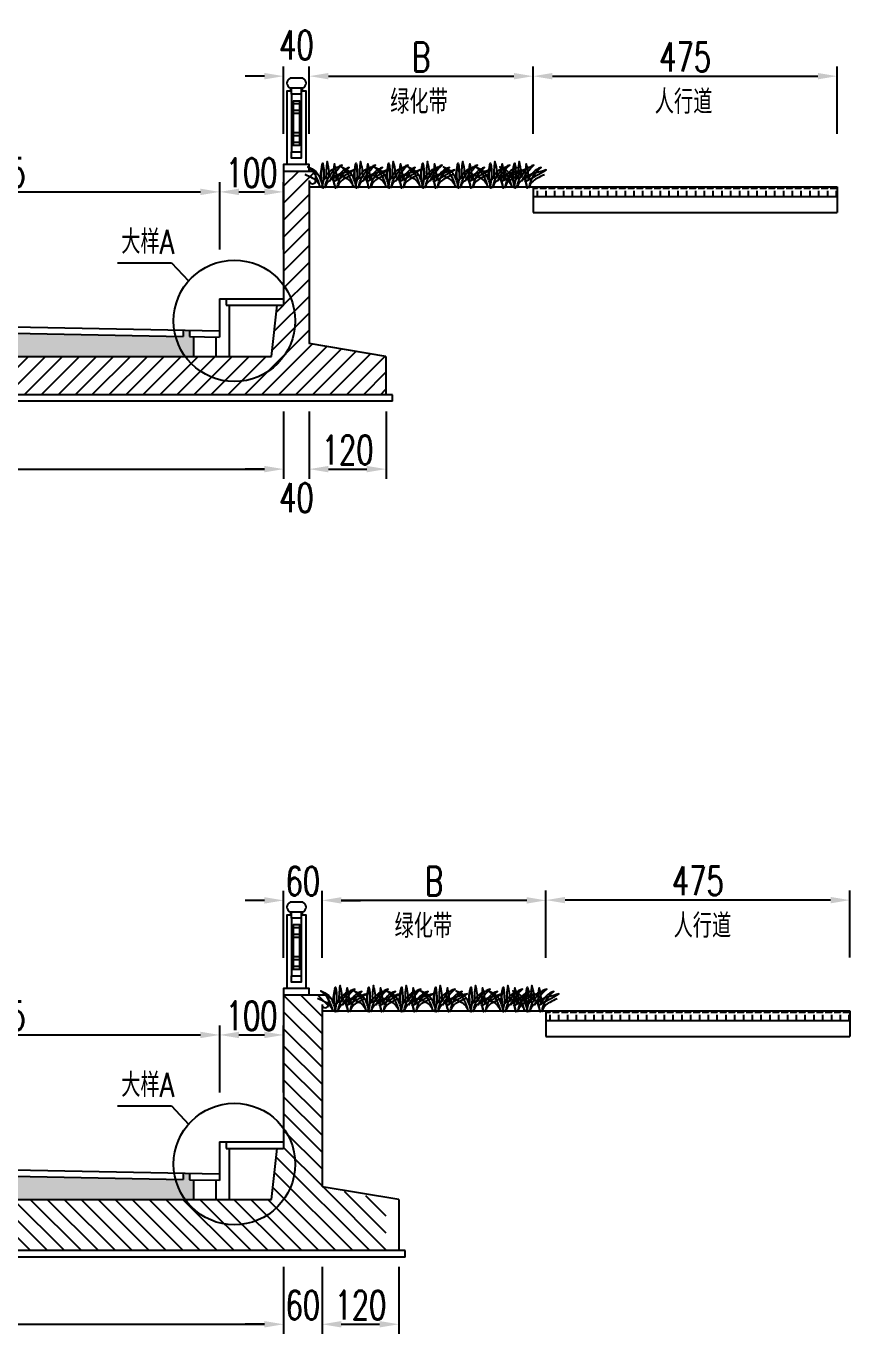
# Model space of a CAD drawing. Header units: millimetres. Extents: x -24222 to 32035, y -74604 to 14337.
# Drawn here: x 2455 to 3743, y 1964 to 4010 of the extents above; entities that cross this region are included whole.
import ezdxf
from ezdxf.enums import TextEntityAlignment as Align

# ---------------------------------------------------------------- set-up
doc = ezdxf.new("R2010")
doc.units = ezdxf.units.MM
doc.header["$LTSCALE"] = 0.25
doc.header["$MEASUREMENT"] = 0
for name, color, linetype in [('3', 3, 'Continuous'), ('填充', 8, 'Continuous'), ('文字', 7, 'Continuous'), ('标注', 7, 'Continuous'), ('栏杆', 8, 'Continuous'), ('次轮廓线', 7, 'Continuous'), ('轮廓线', 1, 'Continuous')]:
    doc.layers.add(name, color=color, linetype=linetype)
doc.styles.get("Standard").update_dxf_attribs({"font": 'simplex1.shx', "width": 0.7, "bigfont": 'hztxt.shx'})
doc.dimstyles.new('150', dxfattribs={"dimscale": 15, "dimtxt": 3, "dimasz": 2, "dimexe": 1, "dimexo": 1, "dimgap": 0.5, "dimtad": 1, "dimdec": 1, "dimdsep": 46, "dimtxsty": 'Standard', "dimcen": 0.5, "dimadec": 0, "dimazin": 0, "dimtfac": 1, "dimtdec": 1, "dimtofl": 0, "dimtmove": 2, "dimatfit": 3, "dimfxl": 0, "dimtolj": 1, "dimtzin": 0, "dimarcsym": 0})

# ---------------------------------------------------------------- blocks, each defined once
blk = doc.blocks.new('*D6')
at = {"layer": 'Defpoints', "color": 0}
for p in [(2857.9, 2254.5), (1582.9, 2174.5), (2857.9, 1979.3)]:
    blk.add_point(p, dxfattribs=at)
at = {"layer": '标注', "color": 0, "lineweight": -2}
for p, q in [((1582.9, 2069.3), (1582.9, 1964.3)), ((2857.9, 2069.3), (2857.9, 1964.3)), ((1612.9, 1979.3), (2827.9, 1979.3))]:
    blk.add_line(p, q, dxfattribs=at)
at = {"layer": '标注', "color": 0}
for points in [[(1612.9, 1984.3), (1612.9, 1974.3), (1582.9, 1979.3)], [(2827.9, 1984.3), (2827.9, 1974.3), (2857.9, 1979.3)]]:
    blk.add_solid(points, dxfattribs=at)
at = {"layer": '标注', "color": 0, "insert": (2220.4, 2009.3), "char_height": 45, "attachment_point": 5}
blk.add_mtext('\\A1;1275', dxfattribs=at)
blk = doc.blocks.new('*D7')
at = {"layer": 'Defpoints', "color": 0}
for p in [(2857.9, 2254.5), (2917.9, 2194.5), (2917.9, 1979.3)]:
    blk.add_point(p, dxfattribs=at)
at = {"layer": '标注', "color": 0, "lineweight": -2}
for p, q in [((2857.9, 2069.3), (2857.9, 1964.3)), ((2917.9, 2069.3), (2917.9, 1964.3)), ((2827.9, 1979.3), (2797.9, 1979.3)), ((2947.9, 1979.3), (2977.9, 1979.3))]:
    blk.add_line(p, q, dxfattribs=at)
at = {"layer": '标注', "color": 0}
for points in [[(2827.9, 1984.3), (2827.9, 1974.3), (2857.9, 1979.3)], [(2947.9, 1984.3), (2947.9, 1974.3), (2917.9, 1979.3)]]:
    blk.add_solid(points, dxfattribs=at)
at = {"layer": '标注', "color": 0, "insert": (2887.9, 2009.3), "char_height": 45, "attachment_point": 5}
blk.add_mtext('\\A1;60', dxfattribs=at)
blk = doc.blocks.new('*D8')
at = {"layer": 'Defpoints', "color": 0}
for p in [(2917.9, 2194.5), (3037.9, 2094.5), (3037.9, 1979.3)]:
    blk.add_point(p, dxfattribs=at)
at = {"layer": '标注', "color": 0, "lineweight": -2}
for p, q in [((2917.9, 2069.3), (2917.9, 1964.3)), ((3037.9, 2069.3), (3037.9, 1964.3)), ((2947.9, 1979.3), (3007.9, 1979.3))]:
    blk.add_line(p, q, dxfattribs=at)
at = {"layer": '标注', "color": 0}
for points in [[(2947.9, 1984.3), (2947.9, 1974.3), (2917.9, 1979.3)], [(3007.9, 1984.3), (3007.9, 1974.3), (3037.9, 1979.3)]]:
    blk.add_solid(points, dxfattribs=at)
at = {"layer": '标注', "color": 0, "insert": (2977.9, 2009.3), "char_height": 45, "attachment_point": 5}
blk.add_mtext('\\A1;120', dxfattribs=at)
blk = doc.blocks.new('*D16')
at = {"layer": 'Defpoints', "color": 0}
for p in [(2917.9, 2642.4), (2857.9, 2264.5), (2917.9, 2194.5)]:
    blk.add_point(p, dxfattribs=at)
at = {"layer": '标注', "color": 0, "lineweight": -2}
for p, q in [((2827.9, 2642.4), (2797.9, 2642.4)), ((2857.9, 2552.4), (2857.9, 2657.4)), ((2917.9, 2552.4), (2917.9, 2657.4)), ((2947.9, 2642.4), (2977.9, 2642.4))]:
    blk.add_line(p, q, dxfattribs=at)
at = {"layer": '标注', "color": 0}
for points in [[(2827.9, 2647.4), (2827.9, 2637.4), (2857.9, 2642.4)], [(2947.9, 2647.4), (2947.9, 2637.4), (2917.9, 2642.4)]]:
    blk.add_solid(points, dxfattribs=at)
at = {"layer": '标注', "color": 0, "insert": (2887.9, 2672.4), "char_height": 45, "attachment_point": 5}
blk.add_mtext('\\A1;60', dxfattribs=at)
blk = doc.blocks.new('*D17')
at = {"layer": 'Defpoints', "color": 0}
for p in [(2757.9, 2431.9), (2757.9, 2264.5), (1582.9, 2204.4)]:
    blk.add_point(p, dxfattribs=at)
at = {"layer": '标注', "color": 0, "lineweight": -2}
for p, q in [((1582.9, 2341.9), (1582.9, 2446.9)), ((2757.9, 2341.9), (2757.9, 2446.9)), ((1612.9, 2431.9), (2727.9, 2431.9))]:
    blk.add_line(p, q, dxfattribs=at)
at = {"layer": '标注', "color": 0}
for points in [[(1612.9, 2436.9), (1612.9, 2426.9), (1582.9, 2431.9)], [(2727.9, 2436.9), (2727.9, 2426.9), (2757.9, 2431.9)]]:
    blk.add_solid(points, dxfattribs=at)
at = {"layer": '标注', "color": 0, "insert": (2170.4, 2461.9), "char_height": 45, "attachment_point": 5}
blk.add_mtext('\\A1;50+375+2x350+50=1175', dxfattribs=at)
blk = doc.blocks.new('*D18')
at = {"layer": 'Defpoints', "color": 0}
for p in [(2857.9, 2431.9), (2757.9, 2264.5), (2857.9, 2264.5)]:
    blk.add_point(p, dxfattribs=at)
at = {"layer": '标注', "color": 0, "lineweight": -2}
for p, q in [((2757.9, 2341.9), (2757.9, 2446.9)), ((2857.9, 2341.9), (2857.9, 2446.9)), ((2787.9, 2431.9), (2827.9, 2431.9))]:
    blk.add_line(p, q, dxfattribs=at)
at = {"layer": '标注', "color": 0}
for points in [[(2787.9, 2436.9), (2787.9, 2426.9), (2757.9, 2431.9)], [(2827.9, 2436.9), (2827.9, 2426.9), (2857.9, 2431.9)]]:
    blk.add_solid(points, dxfattribs=at)
at = {"layer": '标注', "color": 0, "insert": (2807.9, 2461.9), "char_height": 45, "attachment_point": 5}
blk.add_mtext('\\A1;100', dxfattribs=at)
blk = doc.blocks.new('*D31')
at = {"color": 0, "lineweight": -2}
for p, q in [((3267.9, 2552.8), (3267.9, 2657.8)), ((3712.9, 2642.8), (3297.9, 2642.8)), ((3742.9, 2552.8), (3742.9, 2657.8))]:
    blk.add_line(p, q, dxfattribs=at)
at = {"color": 0}
for points in [[(3297.9, 2647.8), (3297.9, 2637.8), (3267.9, 2642.8)], [(3712.9, 2647.8), (3712.9, 2637.8), (3742.9, 2642.8)]]:
    blk.add_solid(points, dxfattribs=at)
at = {"layer": 'Defpoints', "color": 0}
for p in [(3267.9, 2642.8), (3267.9, 2469.5), (3742.9, 2469.5)]:
    blk.add_point(p, dxfattribs=at)
at = {"color": 0, "insert": (3505.4, 2672.8), "char_height": 45, "attachment_point": 5}
blk.add_mtext('\\A1;475', dxfattribs=at)
blk = doc.blocks.new('*D32')
at = {"color": 0, "lineweight": -2}
for p, q in [((2917.9, 2552.4), (2917.9, 2657.4)), ((3237.9, 2642.4), (2947.9, 2642.4)), ((3267.9, 2552.4), (3267.9, 2657.4))]:
    blk.add_line(p, q, dxfattribs=at)
at = {"color": 0}
for points in [[(2947.9, 2647.4), (2947.9, 2637.4), (2917.9, 2642.4)], [(3237.9, 2647.4), (3237.9, 2637.4), (3267.9, 2642.4)]]:
    blk.add_solid(points, dxfattribs=at)
at = {"layer": 'Defpoints', "color": 0}
for p in [(2917.9, 2642.4), (2917.9, 2469.5), (3267.9, 2469.5)]:
    blk.add_point(p, dxfattribs=at)
at = {"color": 0, "insert": (3092.9, 2672.4), "char_height": 45, "attachment_point": 5}
blk.add_mtext('\\A1;B', dxfattribs=at)
blk = doc.blocks.new('*D43')
at = {"layer": 'Defpoints', "color": 0}
for p in [(2857.9, 3573.4), (1582.9, 3493.4), (2857.9, 3317)]:
    blk.add_point(p, dxfattribs=at)
at = {"layer": '标注', "color": 0, "lineweight": -2}
for p, q in [((1582.9, 3407), (1582.9, 3302)), ((2857.9, 3407), (2857.9, 3302)), ((1612.9, 3317), (2827.9, 3317))]:
    blk.add_line(p, q, dxfattribs=at)
at = {"layer": '标注', "color": 0}
for points in [[(1612.9, 3322), (1612.9, 3312), (1582.9, 3317)], [(2827.9, 3322), (2827.9, 3312), (2857.9, 3317)]]:
    blk.add_solid(points, dxfattribs=at)
at = {"layer": '标注', "color": 0, "insert": (2220.4, 3347), "char_height": 45, "attachment_point": 5}
blk.add_mtext('\\A1;1275', dxfattribs=at)
blk = doc.blocks.new('*D44')
at = {"layer": 'Defpoints', "color": 0}
for p in [(2857.9, 3573.4), (2897.9, 3513.4), (2897.9, 3317)]:
    blk.add_point(p, dxfattribs=at)
at = {"layer": '标注', "color": 0, "lineweight": -2}
for p, q in [((2857.9, 3407), (2857.9, 3302)), ((2897.9, 3407), (2897.9, 3302)), ((2827.9, 3317), (2797.9, 3317)), ((2927.9, 3317), (2957.9, 3317))]:
    blk.add_line(p, q, dxfattribs=at)
at = {"layer": '标注', "color": 0}
for points in [[(2827.9, 3322), (2827.9, 3312), (2857.9, 3317)], [(2927.9, 3322), (2927.9, 3312), (2897.9, 3317)]]:
    blk.add_solid(points, dxfattribs=at)
at = {"layer": '标注', "color": 0, "insert": (2877.9, 3272.3), "char_height": 45, "attachment_point": 5}
blk.add_mtext('\\A1;40', dxfattribs=at)
blk = doc.blocks.new('*D45')
at = {"layer": 'Defpoints', "color": 0}
for p in [(2897.9, 3513.4), (3017.9, 3433.4), (3017.9, 3317)]:
    blk.add_point(p, dxfattribs=at)
at = {"layer": '标注', "color": 0, "lineweight": -2}
for p, q in [((2897.9, 3407), (2897.9, 3302)), ((3017.9, 3407), (3017.9, 3302)), ((2927.9, 3317), (2987.9, 3317))]:
    blk.add_line(p, q, dxfattribs=at)
at = {"layer": '标注', "color": 0}
for points in [[(2927.9, 3322), (2927.9, 3312), (2897.9, 3317)], [(2987.9, 3322), (2987.9, 3312), (3017.9, 3317)]]:
    blk.add_solid(points, dxfattribs=at)
at = {"layer": '标注', "color": 0, "insert": (2957.9, 3347), "char_height": 45, "attachment_point": 5}
blk.add_mtext('\\A1;120', dxfattribs=at)
blk = doc.blocks.new('*D53')
at = {"layer": 'Defpoints', "color": 0}
for p in [(2897.9, 3931.7), (2857.9, 3583.4), (2897.9, 3513.4)]:
    blk.add_point(p, dxfattribs=at)
at = {"layer": '标注', "color": 0, "lineweight": -2}
for p, q in [((2827.9, 3931.7), (2797.9, 3931.7)), ((2857.9, 3841.7), (2857.9, 3946.7)), ((2897.9, 3841.7), (2897.9, 3946.7)), ((2927.9, 3931.7), (2957.9, 3931.7))]:
    blk.add_line(p, q, dxfattribs=at)
at = {"layer": '标注', "color": 0}
for points in [[(2827.9, 3936.7), (2827.9, 3926.7), (2857.9, 3931.7)], [(2927.9, 3936.7), (2927.9, 3926.7), (2897.9, 3931.7)]]:
    blk.add_solid(points, dxfattribs=at)
at = {"layer": '标注', "color": 0, "insert": (2877.9, 3980.4), "char_height": 45, "attachment_point": 5}
blk.add_mtext('\\A1;40', dxfattribs=at)
blk = doc.blocks.new('*D54')
at = {"layer": 'Defpoints', "color": 0}
for p in [(2757.9, 3750.7), (2757.9, 3583.4), (1582.9, 3523.3)]:
    blk.add_point(p, dxfattribs=at)
at = {"layer": '标注', "color": 0, "lineweight": -2}
for p, q in [((1582.9, 3660.7), (1582.9, 3765.7)), ((2757.9, 3660.7), (2757.9, 3765.7)), ((1612.9, 3750.7), (2727.9, 3750.7))]:
    blk.add_line(p, q, dxfattribs=at)
at = {"layer": '标注', "color": 0}
for points in [[(1612.9, 3755.7), (1612.9, 3745.7), (1582.9, 3750.7)], [(2727.9, 3755.7), (2727.9, 3745.7), (2757.9, 3750.7)]]:
    blk.add_solid(points, dxfattribs=at)
at = {"layer": '标注', "color": 0, "insert": (2170.4, 3780.7), "char_height": 45, "attachment_point": 5}
blk.add_mtext('\\A1;50+375+2x350+50=1175', dxfattribs=at)
blk = doc.blocks.new('*D55')
at = {"layer": 'Defpoints', "color": 0}
for p in [(2857.9, 3750.7), (2757.9, 3583.4), (2857.9, 3583.4)]:
    blk.add_point(p, dxfattribs=at)
at = {"layer": '标注', "color": 0, "lineweight": -2}
for p, q in [((2757.9, 3660.7), (2757.9, 3765.7)), ((2857.9, 3660.7), (2857.9, 3765.7)), ((2787.9, 3750.7), (2827.9, 3750.7))]:
    blk.add_line(p, q, dxfattribs=at)
at = {"layer": '标注', "color": 0}
for points in [[(2787.9, 3755.7), (2787.9, 3745.7), (2757.9, 3750.7)], [(2827.9, 3755.7), (2827.9, 3745.7), (2857.9, 3750.7)]]:
    blk.add_solid(points, dxfattribs=at)
at = {"layer": '标注', "color": 0, "insert": (2807.9, 3780.7), "char_height": 45, "attachment_point": 5}
blk.add_mtext('\\A1;100', dxfattribs=at)
blk = doc.blocks.new('*D35')
at = {"layer": 'Defpoints', "color": 0}
for p in [(3247.9, 3931.7), (2897.9, 3783.4), (3247.9, 3758.4)]:
    blk.add_point(p, dxfattribs=at)
at = {"layer": '标注', "color": 0, "lineweight": -2}
for p, q in [((2897.9, 3841.7), (2897.9, 3946.7)), ((2927.9, 3931.7), (3217.9, 3931.7)), ((3247.9, 3841.7), (3247.9, 3946.7))]:
    blk.add_line(p, q, dxfattribs=at)
at = {"layer": '标注', "color": 0}
for points in [[(2927.9, 3936.7), (2927.9, 3926.7), (2897.9, 3931.7)], [(3217.9, 3936.7), (3217.9, 3926.7), (3247.9, 3931.7)]]:
    blk.add_solid(points, dxfattribs=at)
at = {"layer": '标注', "color": 0, "insert": (3072.9, 3961.7), "char_height": 45, "attachment_point": 5}
blk.add_mtext('\\A1;B', dxfattribs=at)
blk = doc.blocks.new('*D36')
at = {"layer": 'Defpoints', "color": 0}
for p in [(3722.9, 3931.7), (3247.9, 3758.4), (3722.9, 3758.4)]:
    blk.add_point(p, dxfattribs=at)
at = {"layer": '标注', "color": 0, "lineweight": -2}
for p, q in [((3247.9, 3841.7), (3247.9, 3946.7)), ((3277.9, 3931.7), (3692.9, 3931.7)), ((3722.9, 3841.7), (3722.9, 3946.7))]:
    blk.add_line(p, q, dxfattribs=at)
at = {"layer": '标注', "color": 0}
for points in [[(3277.9, 3936.7), (3277.9, 3926.7), (3247.9, 3931.7)], [(3692.9, 3936.7), (3692.9, 3926.7), (3722.9, 3931.7)]]:
    blk.add_solid(points, dxfattribs=at)
at = {"layer": '标注', "color": 0, "insert": (3485.4, 3961.7), "char_height": 45, "attachment_point": 5}
blk.add_mtext('\\A1;475', dxfattribs=at)
blk = doc.blocks.new('栏杆')
at = {"layer": '栏杆'}
blk.add_lwpolyline([(-10, 110), (10, 110, 0.671593), (10, 125), (-10, 125, 0.671593), (-10, 110)], format="xyb", dxfattribs=at)
for points in [[(-7.5, 105), (-15, 105), (-15, -10)], [(-7.5, 105), (-9, 105), (-9, 110), (9, 110), (9, 105), (7.5, 105)], [(15, -10), (15, -10), (15, 105), (7.5, 105)], [(-7.5, 100), (-7.5, 10)], [(-5, 90), (-5, 20)], [(5, 90), (5, 20)], [(7.5, 100), (7.5, 10)]]:
    blk.add_lwpolyline(points, dxfattribs=at)
for points in [[(-7.5, 110), (7.5, 110), (7.5, 100), (-7.5, 100)], [(-5, 90), (5, 90), (5, 85), (-5, 85)], [(-5, 75), (5, 75), (5, 70), (-5, 70)], [(-5, 40), (5, 40), (5, 35), (-5, 35)], [(-5, 25), (5, 25), (5, 20), (-5, 20)], [(-7.5, 10), (7.5, 10), (7.5, 0), (-7.5, 0)]]:
    blk.add_lwpolyline(points, close=True, dxfattribs=at)

msp = doc.modelspace()

# ---------------------------------------------------------------- hatches: boundary and pattern name
at = {"layer": '填充'}
h = msp.add_hatch(dxfattribs=at)
h.set_pattern_fill('ANSI31', color=256, scale=150, style=0)
h.paths.add_polyline_path([(2897.868, 3513.354), (2897.868, 3768.354, 1), (2907.868, 3768.354), (2907.868, 3776.427, 0.04363622), (2902.75, 3783.354), (2897.868, 3783.354), (2857.868, 3783.354), (2857.868, 3604.537, -0.15786836), (2875.9, 3548.852, -0.72823779), (2703.796, 3493.354), (1482.868, 3493.354), (1482.868, 3433.354), (3017.868, 3433.354), (3017.868, 3493.354)])
h.paths.add_polyline_path([(2703.796, 3493.354, 0.72823779), (2875.9, 3548.852, 0.15786836), (2857.868, 3604.537), (2857.868, 3573.354), (2847.868, 3573.354), (2838.88, 3493.354)], flags=17)
h = msp.add_hatch(dxfattribs=at)
h.set_pattern_fill('ANGLE', color=256, scale=50, style=0)
h.set_pattern_definition([(180, (2965.737, -891.493), (0, 13.75), [10, -3.75]), (90, (2965.737, -891.493), (13.75, 8e-16), [10, -3.75])])
h.paths.add_polyline_path([(3247.868, 3758.354), (3247.868, 3743.354), (3722.868, 3743.354), (3722.868, 3758.354)])
h = msp.add_hatch(dxfattribs=at)
h.set_pattern_fill('AR-CONC', color=256, scale=5, style=0)
h.set_pattern_definition([(130, (2965.737, 2963.826), (-35.863, -3.1376), [3.75, -41.25]), (185, (2965.737, 2963.826), (6.9376, 37.6096), [3, -33]), (79.5486, (2962.75, 2963.565), (-28.9255, 34.472), [3.187, -35.0571]), (133.8158, (2965.737, 2973.826), (-53.362, -8.276), [5.625, -61.875]), (83.3644, (2961.29, 2973.137), (-46.7331, 48.7059), [4.7805, -52.5856]), (188.8158, (2965.737, 2973.826), (-46.7331, 48.706), [4.5, -49.5]), (159, (2960.737, 2971.326), (-29.84535, -20.13094), [3.75, -41.25]), (214, (2960.737, 2971.326), (-12.1658, 36.2575), [3, -33]), (108.5486, (2958.25, 2969.65), (-42.0111, 16.1265), [3.187, -35.0571]), (142.5, (2965.737, 2963.826), (-0.60799, 16.64469), [0, -32.6, 0, -33.5, 0, -33.125]), (172.5, (2965.737, 2963.826), (-13.15348, 19.72059), [0, -19.1, 0, -31.85, 0, -12.625]), (212.5, (2976.887, 2963.826), (-26.69112, -1.12774), [0, -12.5, 0, -39, 0, -51.75]), (222.5, (2981.887, 2963.826), (-29.1593, 5.00525), [0, -16.25, 0, -25.9, 0, -36.75])])
h.paths.add_polyline_path([(1582.868, 3546.854), (2702.868, 3524.454), (2702.868, 3534.454), (2712.868, 3534.254), (2712.868, 3524.154), (2717.868, 3524.054), (2717.868, 3493.354), (1582.868, 3493.354)])
h.paths.add_polyline_path([(1482.868, 3548.854), (1582.868, 3546.854), (1582.868, 3493.354), (1482.868, 3493.354)])
h = msp.add_hatch(dxfattribs=at)
h.set_pattern_fill('ANSI31', color=256, scale=150, style=0)
h.set_pattern_definition([(135, (2965.737, 0), (13.25825, 13.25825), [])])
h.paths.add_polyline_path([(2875.9, 2229.981, 0.15786836), (2857.868, 2285.666), (2857.868, 2494.483), (2917.868, 2494.483), (2922.75, 2494.483, -0.04363622), (2927.868, 2487.556), (2927.868, 2479.483, -1), (2917.868, 2479.483), (2917.868, 2194.483), (3017.868, 2174.483), (3017.868, 2094.483), (1482.868, 2094.483), (1482.868, 2174.483), (2703.796, 2174.483, 0.72823779)])
h.paths.add_polyline_path([(2703.796, 2174.483), (2838.88, 2174.483), (2847.868, 2254.483), (2857.868, 2254.483), (2857.868, 2285.666, -0.15786836), (2875.9, 2229.981, -0.72823779)], flags=17)
h = msp.add_hatch(dxfattribs=at)
h.set_pattern_fill('ANGLE', color=256, scale=50, style=0)
h.set_pattern_definition([(180, (2985.737, -2180.364), (0, 13.75), [10, -3.75]), (90, (2985.737, -2180.364), (13.75, 8e-16), [10, -3.75])])
h.paths.add_polyline_path([(3267.868, 2469.483), (3267.868, 2454.483), (3742.868, 2454.483), (3742.868, 2469.483)])
h = msp.add_hatch(dxfattribs=at)
h.set_pattern_fill('AR-CONC', color=256, scale=5, style=0)
h.set_pattern_definition([(130, (2965.737, 1644.956), (-35.863, -3.1376), [3.75, -41.25]), (185, (2965.737, 1644.956), (6.9376, 37.6096), [3, -33]), (79.5486, (2962.75, 1644.694), (-28.9255, 34.472), [3.187, -35.0571]), (133.8158, (2965.737, 1654.956), (-53.362, -8.276), [5.625, -61.875]), (83.3644, (2961.29, 1654.266), (-46.7331, 48.7059), [4.7805, -52.5856]), (188.8158, (2965.737, 1654.956), (-46.7331, 48.706), [4.5, -49.5]), (159, (2960.737, 1652.456), (-29.84535, -20.13094), [3.75, -41.25]), (214, (2960.737, 1652.456), (-12.1658, 36.2575), [3, -33]), (108.5486, (2958.25, 1650.778), (-42.0111, 16.1265), [3.187, -35.0571]), (142.5, (2965.737, 1644.956), (-0.60799, 16.64469), [0, -32.6, 0, -33.5, 0, -33.125]), (172.5, (2965.737, 1644.956), (-13.15348, 19.72059), [0, -19.1, 0, -31.85, 0, -12.625]), (212.5, (2976.887, 1644.956), (-26.69112, -1.12774), [0, -12.5, 0, -39, 0, -51.75]), (222.5, (2981.887, 1644.956), (-29.1593, 5.00525), [0, -16.25, 0, -25.9, 0, -36.75])])
h.paths.add_polyline_path([(1582.868, 2227.983), (2702.868, 2205.583), (2702.868, 2215.583), (2712.868, 2215.383), (2712.868, 2205.283), (2717.868, 2205.183), (2717.868, 2174.483), (1582.868, 2174.483)])
h.paths.add_polyline_path([(1482.868, 2229.983), (1582.868, 2227.983), (1582.868, 2174.483), (1482.868, 2174.483)])

# ---------------------------------------------------------------- linework, layer by layer
for p, q in [((3247.868, 3743.354), (3722.868, 3743.354)), ((3247.868, 3718.354), (3722.868, 3718.354)), ((2598.242, 3639.939), (2682.852, 3639.939)), ((2682.852, 3639.939), (2709.394, 3611.398)), ((3267.868, 2454.483), (3742.868, 2454.483)), ((3267.868, 2429.483), (3742.868, 2429.483)), ((2598.242, 2321.068), (2682.852, 2321.068)), ((2682.852, 2321.068), (2709.394, 2292.527))]:
    msp.add_line(p, q)
for points in [[(2897.868, 3783.354), (2897.868, 3793.354), (2857.868, 3793.354), (2857.868, 3783.354)], [(2897.868, 2494.483), (2897.868, 2504.483), (2857.868, 2504.483), (2857.868, 2494.483)]]:
    msp.add_lwpolyline(points)
for centre in [(2780.9, 3548.852), (2780.9, 2229.981)]:
    msp.add_circle(centre, 95)
at = {"layer": '3', "color": 9}
for points in [[(2890.855, 3778.185, -0.0394978), (2902.561, 3772.515, -0.23208696), (2914.53, 3758.354, 0.19118665), (2895.937, 3789.734, -0.22671949), (2915.891, 3770.702, -0.09120295), (2919.065, 3795.398, -0.12390744), (2917.574, 3757.564, -0.06249468), (2923.369, 3775.487)], [(2946.264, 3777.349, 0.0394978), (2934.559, 3771.679, 0.23208696), (2922.589, 3757.518, -0.19118665), (2941.183, 3788.898, 0.22671949), (2921.229, 3769.867, 0.09120295), (2918.054, 3794.563, 0.12390744), (2919.546, 3756.729, 0.06249468), (2913.751, 3774.652)], [(2936.842, 3767.564, 0.01337501), (2968.191, 3785.088, 0.00149199), (2936.445, 3775.346, 0.302407), (2930.55, 3768.096, -0.10639958), (2949.143, 3792.565, 0.22671949), (2929.189, 3773.533, 0.09120295), (2926.015, 3798.229, 0.07428197), (2924.816, 3771.243)], [(2965.431, 3777.349, 0.0394978), (2953.726, 3771.679, 0.23208696), (2941.756, 3757.518, -0.19118665), (2960.35, 3788.898, 0.22671949), (2940.396, 3769.867, 0.09120295), (2937.221, 3794.563, 0.12390744), (2938.713, 3756.729, 0.06249468), (2932.918, 3774.652)], [(2943.014, 3778.185, -0.0394978), (2954.72, 3772.515, -0.23208696), (2966.689, 3758.354, 0.19118665), (2948.095, 3789.734, -0.22671949), (2968.049, 3770.702, -0.09120295), (2971.224, 3795.398, -0.12390744), (2969.733, 3757.564, -0.06249468), (2975.527, 3775.487)], [(2998.423, 3777.349, 0.0394978), (2986.717, 3771.679, 0.23208696), (2974.748, 3757.518, -0.19118665), (2993.342, 3788.898, 0.22671949), (2973.387, 3769.867, 0.09120295), (2970.213, 3794.563, 0.12390744), (2971.704, 3756.729, 0.06249468), (2965.909, 3774.652)], [(2989, 3767.564, 0.01337501), (3020.349, 3785.088, 0.00149199), (2988.604, 3775.346, 0.302407), (2982.708, 3768.096, -0.10639958), (3001.302, 3792.565, 0.22671949), (2981.348, 3773.533, 0.09120295), (2978.173, 3798.229, 0.07428197), (2976.975, 3771.243)], [(3017.59, 3777.349, 0.0394978), (3005.884, 3771.679, 0.23208696), (2993.915, 3757.518, -0.19118665), (3012.509, 3788.898, 0.22671949), (2992.554, 3769.867, 0.09120295), (2989.38, 3794.563, 0.12390744), (2990.871, 3756.729, 0.06249468), (2985.077, 3774.652)], [(2994.163, 3778.185, -0.0394978), (3005.868, 3772.515, -0.23208696), (3017.838, 3758.354, 0.19118665), (2999.244, 3789.734, -0.22671949), (3019.198, 3770.702, -0.09120295), (3022.373, 3795.398, -0.12390744), (3020.881, 3757.564, -0.06249468), (3026.676, 3775.487)], [(3049.572, 3777.349, 0.0394978), (3037.866, 3771.679, 0.23208696), (3025.897, 3757.518, -0.19118665), (3044.49, 3788.898, 0.22671949), (3024.536, 3769.867, 0.09120295), (3021.362, 3794.563, 0.12390744), (3022.853, 3756.729, 0.06249468), (3017.058, 3774.652)], [(3040.149, 3767.564, 0.01337501), (3071.498, 3785.088, 0.00149199), (3039.753, 3775.346, 0.302407), (3033.857, 3768.096, -0.10639958), (3052.451, 3792.565, 0.22671949), (3032.496, 3773.533, 0.09120295), (3029.322, 3798.229, 0.07428197), (3028.124, 3771.243)], [(3068.739, 3777.349, 0.0394978), (3057.033, 3771.679, 0.23208696), (3045.064, 3757.518, -0.19118665), (3063.657, 3788.898, 0.22671949), (3043.703, 3769.867, 0.09120295), (3040.529, 3794.563, 0.12390744), (3042.02, 3756.729, 0.06249468), (3036.225, 3774.652)], [(3047.455, 3778.185, -0.0394978), (3059.16, 3772.515, -0.23208696), (3071.13, 3758.354, 0.19118665), (3052.536, 3789.734, -0.22671949), (3072.49, 3770.702, -0.09120295), (3075.665, 3795.398, -0.12390744), (3074.173, 3757.564, -0.06249468), (3079.968, 3775.487)], [(3102.864, 3777.349, 0.0394978), (3091.158, 3771.679, 0.23208696), (3079.189, 3757.518, -0.19118665), (3097.782, 3788.898, 0.22671949), (3077.828, 3769.867, 0.09120295), (3074.654, 3794.563, 0.12390744), (3076.145, 3756.729, 0.06249468), (3070.35, 3774.652)], [(3093.441, 3767.564, 0.01337501), (3124.79, 3785.088, 0.00149199), (3093.045, 3775.346, 0.302407), (3087.149, 3768.096, -0.10639958), (3105.743, 3792.565, 0.22671949), (3085.789, 3773.533, 0.09120295), (3082.614, 3798.229, 0.07428197), (3081.416, 3771.243)], [(3122.031, 3777.349, 0.0394978), (3110.325, 3771.679, 0.23208696), (3098.356, 3757.518, -0.19118665), (3116.95, 3788.898, 0.22671949), (3096.995, 3769.867, 0.09120295), (3093.821, 3794.563, 0.12390744), (3095.312, 3756.729, 0.06249468), (3089.517, 3774.652)], [(3102.561, 3778.185, -0.0394978), (3114.267, 3772.515, -0.23208696), (3126.236, 3758.354, 0.19118665), (3107.642, 3789.734, -0.22671949), (3127.597, 3770.702, -0.09120295), (3130.771, 3795.398, -0.12390744), (3129.28, 3757.564, -0.06249468), (3135.074, 3775.487)], [(3157.97, 3777.349, 0.0394978), (3146.264, 3771.679, 0.23208696), (3134.295, 3757.518, -0.19118665), (3152.889, 3788.898, 0.22671949), (3132.935, 3769.867, 0.09120295), (3129.76, 3794.563, 0.12390744), (3131.251, 3756.729, 0.06249468), (3125.457, 3774.652)], [(3148.547, 3767.564, 0.01337501), (3179.896, 3785.088, 0.00149199), (3148.151, 3775.346, 0.302407), (3142.255, 3768.096, -0.10639958), (3160.849, 3792.565, 0.22671949), (3140.895, 3773.533, 0.09120295), (3137.72, 3798.229, 0.07428197), (3136.522, 3771.243)], [(3177.137, 3777.349, 0.0394978), (3165.431, 3771.679, 0.23208696), (3153.462, 3757.518, -0.19118665), (3172.056, 3788.898, 0.22671949), (3152.102, 3769.867, 0.09120295), (3148.927, 3794.563, 0.12390744), (3150.418, 3756.729, 0.06249468), (3144.624, 3774.652)], [(3153.075, 3778.185, -0.0394978), (3164.781, 3772.515, -0.23208696), (3176.75, 3758.354, 0.19118665), (3158.156, 3789.734, -0.22671949), (3178.11, 3770.702, -0.09120295), (3181.285, 3795.398, -0.12390744), (3179.793, 3757.564, -0.06249468), (3185.588, 3775.487)], [(3208.484, 3777.349, 0.0394978), (3196.778, 3771.679, 0.23208696), (3184.809, 3757.518, -0.19118665), (3203.403, 3788.898, 0.22671949), (3183.448, 3769.867, 0.09120295), (3180.274, 3794.563, 0.12390744), (3181.765, 3756.729, 0.06249468), (3175.97, 3774.652)], [(3199.061, 3767.564, 0.01337501), (3230.41, 3785.088, 0.00149199), (3198.665, 3775.346, 0.302407), (3192.769, 3768.096, -0.10639958), (3211.363, 3792.565, 0.22671949), (3191.409, 3773.533, 0.09120295), (3188.234, 3798.229, 0.07428197), (3187.036, 3771.243)], [(3190.834, 3778.185, -0.0394978), (3202.54, 3772.515, -0.23208696), (3214.509, 3758.354, 0.19118665), (3195.915, 3789.734, -0.22671949), (3215.869, 3770.702, -0.09120295), (3219.044, 3795.398, -0.12390744), (3217.552, 3757.564, -0.06249468), (3223.347, 3775.487)], [(3227.651, 3777.349, 0.0394978), (3215.945, 3771.679, 0.23208696), (3203.976, 3757.518, -0.19118665), (3222.57, 3788.898, 0.22671949), (3202.615, 3769.867, 0.09120295), (3199.441, 3794.563, 0.12390744), (3200.932, 3756.729, 0.06249468), (3195.137, 3774.652)], [(3246.243, 3777.349, 0.0394978), (3234.537, 3771.679, 0.23208696), (3222.568, 3757.518, -0.19118665), (3241.162, 3788.898, 0.22671949), (3221.207, 3769.867, 0.09120295), (3218.033, 3794.563, 0.12390744), (3219.524, 3756.729, 0.06249468), (3213.729, 3774.652)], [(3236.82, 3767.564, 0.01337501), (3268.169, 3785.088, 0.00149199), (3236.424, 3775.346, 0.302407), (3230.528, 3768.096, -0.10639958), (3249.122, 3792.565, 0.22671949), (3229.168, 3773.533, 0.09120295), (3225.993, 3798.229, 0.07428197), (3224.795, 3771.243)], [(3265.41, 3777.349, 0.0394978), (3253.704, 3771.679, 0.23208696), (3241.735, 3757.518, -0.19118665), (3260.329, 3788.898, 0.22671949), (3240.374, 3769.867, 0.09120295), (3237.2, 3794.563, 0.12390744), (3238.691, 3756.729, 0.06249468), (3232.896, 3774.652)], [(2910.855, 2489.314, -0.0394978), (2922.561, 2483.644, -0.23208696), (2934.53, 2469.483, 0.19118665), (2915.937, 2500.863, -0.22671949), (2935.891, 2481.832, -0.09120295), (2939.065, 2506.528, -0.12390744), (2937.574, 2468.694, -0.06249468), (2943.369, 2486.617)], [(2966.264, 2488.478, 0.0394978), (2954.559, 2482.809, 0.23208696), (2942.589, 2468.648, -0.19118665), (2961.183, 2500.028, 0.22671949), (2941.229, 2480.996, 0.09120295), (2938.054, 2505.692, 0.12390744), (2939.546, 2467.858, 0.06249468), (2933.751, 2485.781)], [(2956.842, 2478.693, 0.01337501), (2988.191, 2496.218, 0.00149199), (2956.445, 2486.475, 0.302407), (2950.55, 2479.225, -0.10639958), (2969.143, 2503.694, 0.22671949), (2949.189, 2484.663, 0.09120295), (2946.015, 2509.358, 0.07428197), (2944.816, 2482.373)], [(2985.431, 2488.478, 0.0394978), (2973.726, 2482.809, 0.23208696), (2961.756, 2468.648, -0.19118665), (2980.35, 2500.028, 0.22671949), (2960.396, 2480.996, 0.09120295), (2957.221, 2505.692, 0.12390744), (2958.713, 2467.858, 0.06249468), (2952.918, 2485.781)], [(2963.014, 2489.314, -0.0394978), (2974.72, 2483.644, -0.23208696), (2986.689, 2469.483, 0.19118665), (2968.095, 2500.863, -0.22671949), (2988.049, 2481.832, -0.09120295), (2991.224, 2506.528, -0.12390744), (2989.733, 2468.694, -0.06249468), (2995.527, 2486.617)], [(3018.423, 2488.478, 0.0394978), (3006.717, 2482.809, 0.23208696), (2994.748, 2468.648, -0.19118665), (3013.342, 2500.028, 0.22671949), (2993.387, 2480.996, 0.09120295), (2990.213, 2505.692, 0.12390744), (2991.704, 2467.858, 0.06249468), (2985.909, 2485.781)], [(3009, 2478.693, 0.01337501), (3040.349, 2496.218, 0.00149199), (3008.604, 2486.475, 0.302407), (3002.708, 2479.225, -0.10639958), (3021.302, 2503.694, 0.22671949), (3001.348, 2484.663, 0.09120295), (2998.173, 2509.358, 0.07428197), (2996.975, 2482.373)], [(3037.59, 2488.478, 0.0394978), (3025.884, 2482.809, 0.23208696), (3013.915, 2468.648, -0.19118665), (3032.509, 2500.028, 0.22671949), (3012.554, 2480.996, 0.09120295), (3009.38, 2505.692, 0.12390744), (3010.871, 2467.858, 0.06249468), (3005.077, 2485.781)], [(3014.163, 2489.314, -0.0394978), (3025.868, 2483.644, -0.23208696), (3037.838, 2469.483, 0.19118665), (3019.244, 2500.863, -0.22671949), (3039.198, 2481.832, -0.09120295), (3042.373, 2506.528, -0.12390744), (3040.881, 2468.694, -0.06249468), (3046.676, 2486.617)], [(3069.572, 2488.478, 0.0394978), (3057.866, 2482.809, 0.23208696), (3045.897, 2468.648, -0.19118665), (3064.49, 2500.028, 0.22671949), (3044.536, 2480.996, 0.09120295), (3041.362, 2505.692, 0.12390744), (3042.853, 2467.858, 0.06249468), (3037.058, 2485.781)], [(3060.149, 2478.693, 0.01337501), (3091.498, 2496.218, 0.00149199), (3059.753, 2486.475, 0.302407), (3053.857, 2479.225, -0.10639958), (3072.451, 2503.694, 0.22671949), (3052.496, 2484.663, 0.09120295), (3049.322, 2509.358, 0.07428197), (3048.124, 2482.373)], [(3088.739, 2488.478, 0.0394978), (3077.033, 2482.809, 0.23208696), (3065.064, 2468.648, -0.19118665), (3083.657, 2500.028, 0.22671949), (3063.703, 2480.996, 0.09120295), (3060.529, 2505.692, 0.12390744), (3062.02, 2467.858, 0.06249468), (3056.225, 2485.781)], [(3067.455, 2489.314, -0.0394978), (3079.16, 2483.644, -0.23208696), (3091.13, 2469.483, 0.19118665), (3072.536, 2500.863, -0.22671949), (3092.49, 2481.832, -0.09120295), (3095.665, 2506.528, -0.12390744), (3094.173, 2468.694, -0.06249468), (3099.968, 2486.617)], [(3122.864, 2488.478, 0.0394978), (3111.158, 2482.809, 0.23208696), (3099.189, 2468.648, -0.19118665), (3117.782, 2500.028, 0.22671949), (3097.828, 2480.996, 0.09120295), (3094.654, 2505.692, 0.12390744), (3096.145, 2467.858, 0.06249468), (3090.35, 2485.781)], [(3113.441, 2478.693, 0.01337501), (3144.79, 2496.218, 0.00149199), (3113.045, 2486.475, 0.302407), (3107.149, 2479.225, -0.10639958), (3125.743, 2503.694, 0.22671949), (3105.789, 2484.663, 0.09120295), (3102.614, 2509.358, 0.07428197), (3101.416, 2482.373)], [(3142.031, 2488.478, 0.0394978), (3130.325, 2482.809, 0.23208696), (3118.356, 2468.648, -0.19118665), (3136.95, 2500.028, 0.22671949), (3116.995, 2480.996, 0.09120295), (3113.821, 2505.692, 0.12390744), (3115.312, 2467.858, 0.06249468), (3109.517, 2485.781)], [(3122.561, 2489.314, -0.0394978), (3134.267, 2483.644, -0.23208696), (3146.236, 2469.483, 0.19118665), (3127.642, 2500.863, -0.22671949), (3147.597, 2481.832, -0.09120295), (3150.771, 2506.528, -0.12390744), (3149.28, 2468.694, -0.06249468), (3155.074, 2486.617)], [(3177.97, 2488.478, 0.0394978), (3166.264, 2482.809, 0.23208696), (3154.295, 2468.648, -0.19118665), (3172.889, 2500.028, 0.22671949), (3152.935, 2480.996, 0.09120295), (3149.76, 2505.692, 0.12390744), (3151.251, 2467.858, 0.06249468), (3145.457, 2485.781)], [(3168.547, 2478.693, 0.01337501), (3199.896, 2496.218, 0.00149199), (3168.151, 2486.475, 0.302407), (3162.255, 2479.225, -0.10639958), (3180.849, 2503.694, 0.22671949), (3160.895, 2484.663, 0.09120295), (3157.72, 2509.358, 0.07428197), (3156.522, 2482.373)], [(3197.137, 2488.478, 0.0394978), (3185.431, 2482.809, 0.23208696), (3173.462, 2468.648, -0.19118665), (3192.056, 2500.028, 0.22671949), (3172.102, 2480.996, 0.09120295), (3168.927, 2505.692, 0.12390744), (3170.418, 2467.858, 0.06249468), (3164.624, 2485.781)], [(3173.075, 2489.314, -0.0394978), (3184.781, 2483.644, -0.23208696), (3196.75, 2469.483, 0.19118665), (3178.156, 2500.863, -0.22671949), (3198.11, 2481.832, -0.09120295), (3201.285, 2506.528, -0.12390744), (3199.793, 2468.694, -0.06249468), (3205.588, 2486.617)], [(3228.484, 2488.478, 0.0394978), (3216.778, 2482.809, 0.23208696), (3204.809, 2468.648, -0.19118665), (3223.403, 2500.028, 0.22671949), (3203.448, 2480.996, 0.09120295), (3200.274, 2505.692, 0.12390744), (3201.765, 2467.858, 0.06249468), (3195.97, 2485.781)], [(3219.061, 2478.693, 0.01337501), (3250.41, 2496.218, 0.00149199), (3218.665, 2486.475, 0.302407), (3212.769, 2479.225, -0.10639958), (3231.363, 2503.694, 0.22671949), (3211.409, 2484.663, 0.09120295), (3208.234, 2509.358, 0.07428197), (3207.036, 2482.373)], [(3210.834, 2489.314, -0.0394978), (3222.54, 2483.644, -0.23208696), (3234.509, 2469.483, 0.19118665), (3215.915, 2500.863, -0.22671949), (3235.869, 2481.832, -0.09120295), (3239.044, 2506.528, -0.12390744), (3237.552, 2468.694, -0.06249468), (3243.347, 2486.617)], [(3247.651, 2488.478, 0.0394978), (3235.945, 2482.809, 0.23208696), (3223.976, 2468.648, -0.19118665), (3242.57, 2500.028, 0.22671949), (3222.615, 2480.996, 0.09120295), (3219.441, 2505.692, 0.12390744), (3220.932, 2467.858, 0.06249468), (3215.137, 2485.781)], [(3266.243, 2488.478, 0.0394978), (3254.537, 2482.809, 0.23208696), (3242.568, 2468.648, -0.19118665), (3261.162, 2500.028, 0.22671949), (3241.207, 2480.996, 0.09120295), (3238.033, 2505.692, 0.12390744), (3239.524, 2467.858, 0.06249468), (3233.729, 2485.781)], [(3256.82, 2478.693, 0.01337501), (3288.169, 2496.218, 0.00149199), (3256.424, 2486.475, 0.302407), (3250.528, 2479.225, -0.10639958), (3269.122, 2503.694, 0.22671949), (3249.168, 2484.663, 0.09120295), (3245.993, 2509.358, 0.07428197), (3244.795, 2482.373)], [(3285.41, 2488.478, 0.0394978), (3273.704, 2482.809, 0.23208696), (3261.735, 2468.648, -0.19118665), (3280.329, 2500.028, 0.22671949), (3260.374, 2480.996, 0.09120295), (3257.2, 2505.692, 0.12390744), (3258.691, 2467.858, 0.06249468), (3252.896, 2485.781)]]:
    msp.add_lwpolyline(points, format="xyb", dxfattribs=at)
at = {"layer": '次轮廓线'}
for p, q in [((2757.868, 3583.354), (2757.868, 3523.254)), ((2757.868, 3583.354), (2857.868, 3583.354)), ((2767.868, 3583.354), (2767.868, 3573.354)), ((2767.868, 3573.354), (2857.868, 3573.354)), ((2772.868, 3573.354), (2772.868, 3493.354)), ((1482.868, 3548.854), (2700.868, 3524.494)), ((1582.868, 3556.854), (2757.868, 3533.354)), ((2700.868, 3534.454), (2700.868, 3524.494)), ((2710.868, 3534.254), (2710.868, 3524.294)), ((2710.868, 3524.294), (2757.868, 3523.354)), ((2716.868, 3524.174), (2716.868, 3493.354)), ((2751.868, 3523.474), (2751.868, 3493.354)), ((3027.868, 3423.354), (-62.132, 3423.354)), ((3027.868, 3423.354), (3027.868, 3433.354)), ((2757.868, 2264.483), (2757.868, 2204.383)), ((2757.868, 2264.483), (2857.868, 2264.483)), ((2767.868, 2264.483), (2767.868, 2254.483)), ((2767.868, 2254.483), (2857.868, 2254.483)), ((2772.868, 2254.483), (2772.868, 2174.483)), ((1482.868, 2229.983), (2700.868, 2205.623)), ((1582.868, 2237.983), (2757.868, 2214.483)), ((2700.868, 2215.583), (2700.868, 2205.623)), ((2710.868, 2215.383), (2710.868, 2205.423)), ((2710.868, 2205.423), (2757.868, 2204.483)), ((2716.868, 2205.303), (2716.868, 2174.483)), ((2751.868, 2204.603), (2751.868, 2174.483)), ((3047.868, 2084.483), (3047.868, 2094.483)), ((3047.868, 2084.483), (-82.132, 2084.483))]:
    msp.add_line(p, q, dxfattribs=at)
at = {"layer": '轮廓线'}
for p, q in [((2857.868, 3783.354), (2897.868, 3783.354)), ((2857.868, 3783.354), (2857.868, 3573.354)), ((2897.868, 3783.354), (2907.868, 3783.354)), ((2897.868, 3768.354), (2897.868, 3513.354)), ((2907.868, 3783.354), (2907.868, 3773.354)), ((2907.868, 3783.354), (2907.868, 3768.354)), ((2897.868, 3758.354), (3722.868, 3758.354)), ((3247.868, 3758.354), (3247.868, 3718.354)), ((3722.868, 3758.354), (3722.868, 3718.354)), ((2838.88, 3493.354), (2847.868, 3573.354)), ((3017.868, 3493.354), (2897.868, 3513.354)), ((126.857, 3493.354), (2838.88, 3493.354)), ((3017.868, 3493.354), (3017.868, 3433.354)), ((3027.868, 3433.354), (-62.132, 3433.354)), ((2857.868, 2494.483), (2917.868, 2494.483)), ((2857.868, 2494.483), (2857.868, 2254.483)), ((2917.868, 2494.483), (2927.868, 2494.483)), ((2917.868, 2479.483), (2917.868, 2194.483)), ((2927.868, 2494.483), (2927.868, 2479.483)), ((2917.868, 2469.483), (3742.868, 2469.483)), ((3267.868, 2469.483), (3267.868, 2429.483)), ((3742.868, 2469.483), (3742.868, 2429.483)), ((2838.88, 2174.483), (2847.868, 2254.483)), ((3037.868, 2174.483), (2917.868, 2194.483)), ((126.857, 2174.483), (2838.88, 2174.483)), ((3037.868, 2174.483), (3037.868, 2094.483)), ((3047.868, 2094.483), (-82.132, 2094.483))]:
    msp.add_line(p, q, dxfattribs=at)
for centre in [(2902.868, 3768.354), (2922.868, 2479.483)]:
    msp.add_arc(centre, 5, 180, 0, dxfattribs=at)

# ---------------------------------------------------------------- block references
for p in [(2877.868, 3803.354), (2877.868, 2514.483)]:
    msp.add_blockref('栏杆', p)

# ---------------------------------------------------------------- texts
at = {"width": 0.8}
for s, p in [('绿化带', (3069.443, 3891.578)), ('绿化带', (3076.294, 2602.309)), ('人行道', (3512.449, 2602.707))]:
    msp.add_text(s, height=37.5, dxfattribs=at).set_placement(p, align=Align.MIDDLE_CENTER)
at = {"layer": '文字', "width": 0.8}
msp.add_text('人行道', height=37.5, dxfattribs=at).set_placement((3483.04, 3891.578), align=Align.MIDDLE_CENTER)
for p in [(2645.69, 3672.521), (2645.69, 2353.65)]:
    msp.add_text('大样A', height=37.5, rotation=360, dxfattribs=at).set_placement(p, align=Align.MIDDLE_CENTER)

# ---------------------------------------------------------------- dimensions: what is measured, and where the dimension line sits
dim = msp.add_linear_dim(base=(2917.868, 2642.397), p1=(3267.868, 2469.483), p2=(2917.868, 2469.483), angle=180, text='B', dimstyle='150')
dim.commit()
dim.dimension.update_dxf_attribs({"geometry": '*D32', "text_midpoint": (3092.868, 2672.397)})
dim = msp.add_linear_dim(base=(3267.868, 2642.795), p1=(3742.868, 2469.483), p2=(3267.868, 2469.483), angle=180, dimstyle='150')
dim.commit()
dim.dimension.update_dxf_attribs({"geometry": '*D31', "text_midpoint": (3505.368, 2672.795)})
at = {"layer": '标注'}
for base, p1, p2, picture, middle in [((2897.868, 3931.665), (2857.868, 3583.354), (2897.868, 3513.354), '*D53', (2877.868, 3980.415)), ((3722.868, 3931.665), (3247.868, 3758.354), (3722.868, 3758.354), '*D36', (3485.368, 3961.665)), ((2857.868, 3750.738), (2757.868, 3583.354), (2857.868, 3583.354), '*D55', (2807.868, 3780.738)), ((2857.868, 3317.04), (1582.868, 3493.354), (2857.868, 3573.354), '*D43', (2220.368, 3347.04)), ((3017.868, 3317.04), (2897.868, 3513.354), (3017.868, 3433.354), '*D45', (2957.868, 3347.04)), ((2917.868, 2642.397), (2857.868, 2264.483), (2917.868, 2194.483), '*D16', (2887.868, 2672.397)), ((2857.868, 2431.867), (2757.868, 2264.483), (2857.868, 2264.483), '*D18', (2807.868, 2461.867)), ((2857.868, 1979.323), (1582.868, 2174.483), (2857.868, 2254.483), '*D6', (2220.368, 2009.323)), ((2917.868, 1979.323), (2857.868, 2254.483), (2917.868, 2194.483), '*D7', (2887.868, 2009.323)), ((3037.868, 1979.323), (2917.868, 2194.483), (3037.868, 2094.483), '*D8', (2977.868, 2009.323))]:
    dim = msp.add_linear_dim(base=base, p1=p1, p2=p2, dimstyle='150', dxfattribs=at)
    dim.commit()
    dim.dimension.update_dxf_attribs({"geometry": picture, "text_midpoint": middle})
for base, p1, p2, text, picture, middle in [((3247.868, 3931.665), (2897.868, 3783.354), (3247.868, 3758.354), 'B', '*D35', (3072.868, 3961.665)), ((2757.868, 3750.738), (1582.868, 3523.315), (2757.868, 3583.354), '50+375+2x350+50=<>', '*D54', (2170.368, 3780.738)), ((2757.868, 2431.867), (1582.868, 2204.445), (2757.868, 2264.483), '50+375+2x350+50=<>', '*D17', (2170.368, 2461.867))]:
    dim = msp.add_linear_dim(base=base, p1=p1, p2=p2, text=text, dimstyle='150', dxfattribs=at)
    dim.commit()
    dim.dimension.update_dxf_attribs({"geometry": picture, "text_midpoint": middle})
dim = msp.add_linear_dim(base=(2897.868, 3317.04), p1=(2857.868, 3573.354), p2=(2897.868, 3513.354), dimstyle='150', dxfattribs=at)
dim.commit()
dim.dimension.update_dxf_attribs({"geometry": '*D44', "text_midpoint": (2877.868, 3272.259), "dimtype": 160})

doc.saveas('drawing.dxf')
